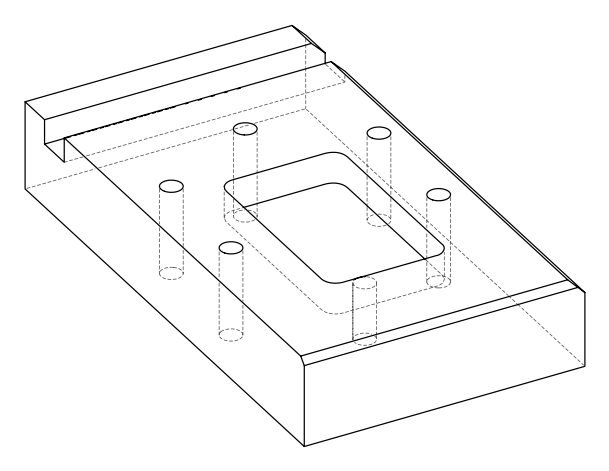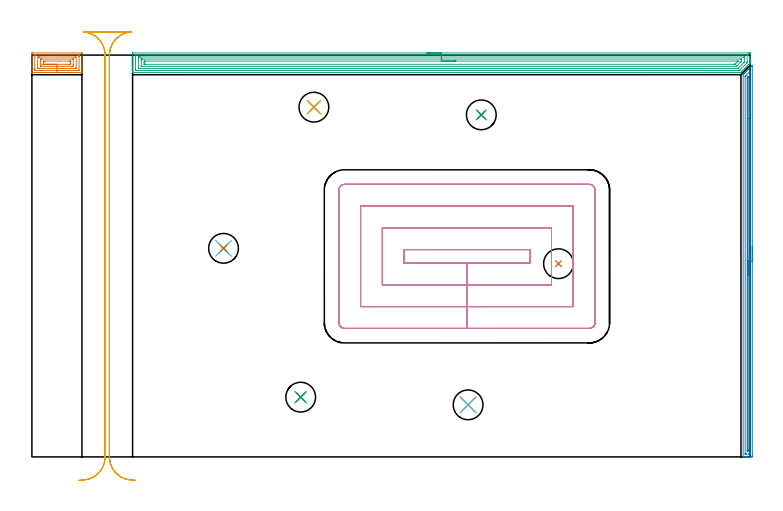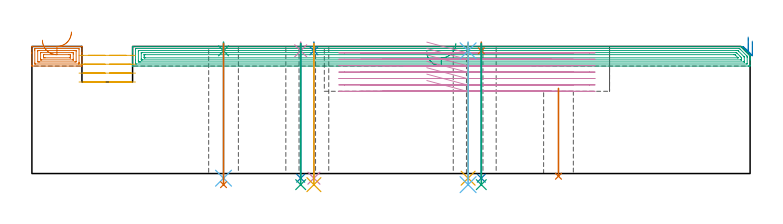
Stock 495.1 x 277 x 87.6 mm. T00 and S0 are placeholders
(PLAN: 21 operations, 14 tool changes, 57.5 min)
(1 AREA_MILL | FG_CHAMFER_SURFACE | UGT0205_001 | 1.66 min | 3774 mm3)
(2 AREA_MILL_1 | FG_CHAMFER_SURFACE_1 | UGT0205_001 | 6.57 min | 5433 mm3)
(3 AREA_MILL_2 | FG_CHAMFER_SURFACE_2 | UGT0205_001 | 17.25 min | 39258 mm3)
(4 MILL_RECTANGULAR_POCKET | POCKET_RECTANGULAR_STRAIGHT | UGT0201_094 | Follow Part, ap 5, ae 75% | 22.21 min | 719678 mm3)
(5 MILL_RECTANGULAR_SLOT | SLOT_RECTANGULAR | UGT0201_004 | Follow Part, ap 8, ae 75% | 5.55 min | 235591 mm3)
(6 SPOT_DRILL | STEP1HOLE | NXT0321_9005460120000 | 0.05 min | 224 mm3)
(7 SPOT_DRILL_1 | STEP1HOLE_2 | NXT0321_9005460120000 | 0.05 min | 190 mm3)
(8 SPOT_DRILL_2 | STEP1HOLE_3 | NXT0321_9005460120000 | 0.05 min | 194 mm3)
(9 SPOT_DRILL_3 | STEP1HOLE_4 | NXT0321_9005460120000 | 0.05 min | 196 mm3)
(10 SPOT_DRILL_4 | STEP1HOLE_5 | NXT0321_9005460120000 | 0.05 min | 183 mm3)
(11 DRILL_THROUGH_HOLE_INTO_CENTER | STEP1HOLE | NXT0301_065 | 0.37 min | 5839 mm3)
(12 DRILL_TO_ENLARGE_THROUGH_HOLE | STEP1HOLE | UGT0301_050 | 0.39 min | 22802 mm3)
(13 INDEXABLE_INSERT_DRILL_THROUGH_HOLE_FROM_SOLID | STEP1HOLE_1 | NXT0302_012 | 0.25 min | 18676 mm3)
(14 DRILL_THROUGH_HOLE_INTO_CENTER_1 | STEP1HOLE_2 | NXT0301_065 | 0.37 min | 5929 mm3)
(15 DRILL_TO_ENLARGE_THROUGH_HOLE_1 | STEP1HOLE_2 | UGT0301_050 | 0.39 min | 22753 mm3)
(16 DRILL_THROUGH_HOLE_INTO_CENTER_2 | STEP1HOLE_3 | NXT0301_065 | 0.37 min | 5883 mm3)
(17 DRILL_TO_ENLARGE_THROUGH_HOLE_2 | STEP1HOLE_3 | UGT0301_050 | 0.39 min | 22786 mm3)
(18 DRILL_THROUGH_HOLE_INTO_CENTER_3 | STEP1HOLE_4 | NXT0301_065 | 0.37 min | 5897 mm3)
(19 DRILL_TO_ENLARGE_THROUGH_HOLE_3 | STEP1HOLE_4 | UGT0301_050 | 0.39 min | 22797 mm3)
(20 DRILL_THROUGH_HOLE_INTO_CENTER_4 | STEP1HOLE_5 | NXT0301_065 | 0.37 min | 5901 mm3)
(21 DRILL_TO_ENLARGE_THROUGH_HOLE_4 | STEP1HOLE_5 | UGT0301_050 | 0.39 min | 22763 mm3)
(TOOL UGT0205_001 | Chamfer Mill 20 x 3 x 45 deg. | D20 FL50 Z2)
(TOOL UGT0201_094 | End mill 20 mm | D20 FL38 Z4)
(TOOL UGT0201_004 | End Mill 32 mm | D32 FL53 Z6)
(TOOL NXT0321_9005460120000 | NC Spot Drill, 142deg, 12mm, Carbide, Uncoated | D12 PA142 FL30 Z2)
(TOOL NXT0301_065 | Carbide Drill 9.4mm [860.1-0940-075A1-MM 2214] | D9.4 PA140 FL98 Z2)
(TOOL UGT0301_050 | Twist Drill 20.5 mm | D20.5 PA118 FL145 Z2)
(TOOL NXT0302_012 | Index. Insert Drill 20.5mm [880-D2050L25-03] | D20.5 PA176 FL62 Z2)
(OP 1 AREA_MILL)
G17 G21 G94 G90
T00 M6
G54
G17 G0 G90 X27.25 Y265. S1061 M3
G43 Z97.6 H0
G94 G1 X27.212 Z96.728 F250.
X27.098 Z95.863
X26.909 Z95.012
X26.647 Z94.18
X26.313 Z93.374
X25.91 Z92.6
X25.442 Z91.864
X24.91 Z91.172
X24.321 Z90.529
X23.678 Z89.94
X22.986 Z89.408
X22.25 Z88.94
X21.476 Z88.537
X20.67 Z88.203
X19.838 Z87.941
X18.986 Z87.752
X18.122 Z87.638
X17.25 Z87.6
X0.032
X0.007 Y265.005 Z87.592
X0.005 Y265.006 Z87.591
X0. Y265.076 Z87.522
Y269.151 Z83.448
Y269.975 Z82.618
Y277.963 Z74.633
X0.004 Y278.379 Z74.217
X0.01 Y278.491 Z74.105
X0.123 Y278.498 Z74.098
X0.473 Y278.5 Z74.1
X34.027
X34.381 Y278.494 Z74.102
X34.49 Y278.491 Z74.105
X34.5 Y278.375 Z74.22
Y269.975 Z82.618
Y269.151 Z83.448
Y265.077 Z87.522
X34.495 Y265.006 Z87.591
X34.493 Y265.005 Z87.592
X34.469 Y265. Z87.6
X17.25
Y266.414 Z86.186
X2.239 Y266.415 Z86.185
X2.01 Y266.425 Z86.175
X2.003 Y266.662 Z85.938
X2. Y267.312 Z85.288
Y267.552 Z85.048
X2.001 Y276.427 Z76.173
X2.01 Y277.075 Z75.525
X2.229 Y277.085 Z75.515
X2.239 Y277.086 Z75.514
X32.261 Y277.085 Z75.515
X32.49 Y277.075 Z75.525
X32.497 Y276.838 Z75.762
X32.5 Y276.188 Z76.412
Y275.948 Z76.652
X32.499 Y267.073 Z85.527
X32.49 Y266.425 Z86.175
X32.271 Y266.415 Z86.185
X32.261 Y266.414 Z86.186
X17.25
Y267.828 Z84.772
X4.888 Y267.829 Z84.771
X4.372 Y267.831 Z84.769
X4.005 Y267.835 Z84.765
X4. Y268.2 Z84.4
Y268.205 Z84.395
Y275.3 Z77.3
X4.005 Y275.665 Z76.935
X4.52 Y275.67 Z76.93
X4.888 Y275.671 Z76.929
X5.402 Y275.672 Z76.928
X29.612 Y275.671 Z76.929
X30.128 Y275.669 Z76.931
X30.495 Y275.665 Z76.935
X30.5 Y275.3 Z77.3
Y268.2 Z84.4
X30.495 Y267.835 Z84.765
X29.98 Y267.83 Z84.77
X29.612 Y267.829 Z84.771
X29.098 Y267.828 Z84.772
X17.25
Y269.243 Z83.357
X6.227
X6.09 Y269.244 Z83.356
X6.023 Y269.247 Z83.353
X6.013 Y269.249 Z83.351
X6.009 Y269.256 Z83.344
X6.005 Y269.282 Z83.318
X6. Y269.744 Z82.856
Y273.295 Z79.305
X6.002 Y273.525 Z79.075
X6.008 Y274.174 Z78.426
X6.025 Y274.251 Z78.349
X6.108 Y274.253 Z78.347
X6.29 Y274.255 Z78.345
X6.654 Y274.257 Z78.343
X6.809
X28.273
X28.41 Y274.256 Z78.344
X28.477 Y274.253 Z78.347
X28.487 Y274.251 Z78.349
X28.491 Y274.244 Z78.356
X28.495 Y274.218 Z78.382
X28.5 Y273.756 Z78.844
Y270.205 Z82.395
X28.498 Y269.975 Z82.625
X28.492 Y269.326 Z83.274
X28.475 Y269.249 Z83.351
X28.392 Y269.247 Z83.353
X28.21 Y269.245 Z83.355
X27.846 Y269.243 Z83.357
X27.691
X17.25
Y270.657 Z81.943
X8.215
X8.079 Y270.659 Z81.941
X8.03 Y270.661 Z81.939
X8.01 Y270.664 Z81.936
X8.008 Y270.672 Z81.928
X8.004 Y270.722 Z81.878
X8.001 Y270.862 Z81.738
X8. Y271.285 Z81.315
X8.001 Y271.75 Z80.85
X8.002 Y272.17 Z80.43
X8.01 Y272.638 Z79.962
X8.021 Y272.836 Z79.764
X8.218 Y272.84 Z79.76
X8.42 Y272.842 Z79.758
X9.099 Y272.843 Z79.757
X26.285
X26.421 Y272.841 Z79.759
X26.47 Y272.839 Z79.761
X26.49 Y272.836 Z79.764
X26.492 Y272.828 Z79.772
X26.496 Y272.778 Z79.822
X26.499 Y272.638 Z79.962
X26.5 Y272.215 Z80.385
X26.499 Y271.75 Z80.85
X26.498 Y271.33 Z81.27
X26.49 Y270.862 Z81.738
X26.479 Y270.664 Z81.936
X26.282 Y270.66 Z81.94
X26.08 Y270.658 Z81.942
X25.401 Y270.657 Z81.943
X17.25
X16.378 Z81.981
X15.514 Z82.095
X14.662 Z82.284
X13.83 Z82.546
X13.024 Z82.88
X12.25 Z83.283
X11.514 Z83.752
X10.822 Z84.283
X10.179 Z84.872
X9.59 Z85.515
X9.058 Z86.207
X8.59 Z86.943
X8.187 Z87.717
X7.853 Z88.523
X7.591 Z89.355
X7.402 Z90.207
X7.288 Z91.072
X7.25 Z91.943
G0 Z97.6
M5
M2
(OP 2 AREA_MILL_1)
G17 G21 G94 G90
T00 M6
G54
G17 G0 G90 X496.6 Y144.9 S1061 M3
G43 Z97.6 H0
Z91.3
G94 G1 Y144.862 Z90.428 F250.
Y144.748 Z89.563
Y144.559 Z88.712
Y144.297 Z87.88
Y143.963 Z87.074
Y143.56 Z86.3
Y143.092 Z85.564
Y142.56 Z84.872
Y141.971 Z84.229
Y141.328 Z83.64
Y140.636 Z83.108
Y139.9 Z82.64
Y139.126 Z82.237
Y138.32 Z81.903
Y137.488 Z81.641
Y136.636 Z81.452
Y135.772 Z81.338
Y134.9 Z81.3
Y0.996
X496.599 Y0.604 Z81.301
X496.594 Y0.11 Z81.303
X496.591 Y0.009 Z81.305
X496.104 Y0. Z81.792
X493.45 Z84.444
X492.878 Z85.019
X492.565 Z85.331
X491.993 Z85.903
X491.681 Z86.214
X491.071 Z86.828
X490.65 Z87.249
X490.319 Z87.572
X490.302 Y0.008 Z87.588
X490.3 Y0.158 Z87.6
Y263.396
X490.304 Y263.495 Z87.589
X490.314 Y263.51 Z87.58
X490.468 Y263.668 Z87.431
X490.642 Y263.842 Z87.257
X490.796 Y263.998 Z87.101
X491.234 Y264.434 Z86.666
X491.534 Y264.735 Z86.365
X491.681 Y264.882 Z86.216
X491.831 Y265.032 Z86.067
X492.123 Y265.323 Z85.777
X492.426 Y265.627 Z85.472
X492.565 Y265.767 Z85.331
X492.967 Y266.167 Z84.933
X493.05 Y266.251 Z84.849
X493.318 Y266.519 Z84.58
X493.45 Y266.652 Z84.446
X493.829 Y267.03 Z84.07
X493.958 Y267.159 Z83.941
X494.211 Y267.412 Z83.688
X494.335 Y267.536 Z83.562
X494.692 Y267.892 Z83.208
X494.866 Y268.067 Z83.033
X495.103 Y268.304 Z82.795
X495.219 Y268.421 Z82.677
X495.554 Y268.754 Z82.345
X495.774 Y268.975 Z82.125
X495.995 Y269.196 Z81.903
X496.104 Y269.306 Z81.792
X496.546 Y269.747 Z81.353
X496.592 Y269.791 Z81.307
X496.597 Z81.302
X496.6 Z81.3
Y134.9
X495.186 Z82.714
Y2.388
X495.184 Y2.174 Z82.716
X495.181 Y2.067 Z82.719
X495.179 Y2.022 Z82.721
X495.104 Y2.01 Z82.796
X494.717 Y2.002 Z83.183
X494.335 Y2.001 Z83.565
X493.835 Y2. Z84.065
X492.565 Z85.335
X492.065 Y2.001 Z85.835
X491.836 Y2.005 Z86.064
X491.733 Y2.01 Z86.167
X491.721 Y2.012 Z86.179
X491.719 Y2.028 Z86.181
X491.716 Y2.074 Z86.184
X491.715 Y2.167 Z86.185
X491.714 Y2.355 Z86.186
X491.715 Y262.272 Z86.185
X491.716 Y262.379 Z86.184
X491.718 Y262.432 Z86.182
X491.721 Y262.455 Z86.179
X491.734 Y262.472 Z86.166
X491.941 Y262.687 Z85.959
X492.2 Y262.95 Z85.7
X494.963 Y265.713 Z82.937
X495.05 Y265.798 Z82.85
X495.14 Y265.882 Z82.76
X495.169 Y265.908 Z82.731
X495.184 Y265.663 Z82.716
X495.185 Y265.627 Z82.715
Y265.568
X495.186 Y134.9 Z82.714
X493.772 Z84.128
X493.771 Y5.065 Z84.129
Y4.742
X493.766 Y4.173 Z84.134
X493.765 Y4.02 Z84.135
X493.615 Y4.007 Z84.285
X493.45 Y4.003 Z84.45
X493.278 Y4.005 Z84.622
X493.165 Y4.01 Z84.735
X493.134 Y4.013 Z84.766
X493.133 Y4.027 Z84.767
X493.131 Y4.065 Z84.769
X493.129 Y4.173 Z84.771
Y260.597
X493.131 Y261.165 Z84.769
X493.133 Y261.327 Z84.767
X493.135 Y261.405 Z84.765
X493.164 Y261.454 Z84.736
X493.45 Y261.748 Z84.45
X493.603 Y261.903 Z84.297
X493.758 Y262.058 Z84.142
X493.762 Z84.138
X493.765 Z84.135
X493.769 Y261.85 Z84.131
X493.771 Y261.734 Z84.129
X493.772 Y233.291 Z84.128
Y134.9
Y134.028 Z84.166
Y133.164 Z84.28
Y132.312 Z84.469
Y131.48 Z84.731
Y130.674 Z85.065
Y129.9 Z85.468
Y129.164 Z85.937
Y128.472 Z86.468
Y127.829 Z87.057
Y127.24 Z87.701
Y126.708 Z88.393
Y126.24 Z89.128
Y125.837 Z89.902
Y125.503 Z90.708
Y125.241 Z91.54
Y125.052 Z92.392
Y124.938 Z93.257
Y124.9 Z94.128
G0 Z97.6
M5
M2
(OP 3 AREA_MILL_2)
G17 G21 G94 G90
T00 M6
G54
G17 G0 G90 X272.25 Y278.5 S1061 M3
G43 Z97.6 H0
Z84.1
G94 G1 X272.288 Z83.228 F250.
X272.402 Z82.363
X272.591 Z81.512
X272.853 Z80.68
X273.187 Z79.874
X273.59 Z79.1
X274.059 Z78.364
X274.59 Z77.672
X275.179 Z77.029
X275.822 Z76.439
X276.514 Z75.908
X277.25 Z75.44
X278.024 Z75.037
X278.83 Z74.703
X279.662 Z74.441
X280.514 Z74.252
X281.379 Z74.138
X282.25 Z74.1
X493.938
X494.479 Y278.498 Z74.102
X495.013 Y278.494 Z74.104
X495.092 Y278.492 Z74.106
X495.1 Y277.963 Z74.634
Y274.413 Z78.182
Y273.872 Z78.725
Y273.525 Z79.071
Y272.984 Z79.612
Y272.638 Z79.957
Y271.674 Z80.925
X495.096 Y271.306 Z81.293
X495.094 Y271.301 Z81.298
X495.074 Y271.275 Z81.323
X495.009 Y271.208 Z81.391
X494.776 Y270.975 Z81.622
X494.664 Y270.862 Z81.735
X494.479 Y270.679 Z81.921
X494.329 Y270.529 Z82.07
X494.22 Y270.419 Z82.179
X494.181 Y270.38 Z82.218
X493.459 Y269.659 Z82.94
X493.332 Y269.531 Z83.066
X493.287 Y269.486 Z83.112
X492.59 Y268.79 Z83.81
X492.445 Y268.644 Z83.953
X492.394 Y268.593 Z84.005
X491.72 Y267.92 Z84.68
X491.557 Y267.756 Z84.841
X491.5 Y267.699 Z84.899
X490.85 Y267.05 Z85.55
X490.67 Y266.868 Z85.728
X489.98 Y266.18 Z86.42
X489.783 Y265.981 Z86.616
X489.111 Y265.311 Z87.289
X488.83 Y265.033 Z87.561
X488.795 Y265.004 Z87.589
X488.671 Y265. Z87.6
X69.575
X69.41 Y265.003 Z87.588
X69.408 Y265.035 Z87.557
X69.4 Y265.42 Z87.18
Y265.731 Z86.869
Y266.425 Z86.17
Y267.659 Z84.938
Y268.2 Z84.395
Y268.817 Z83.778
Y277.963 Z74.634
X69.403 Y278.236 Z74.361
X69.41 Y278.492 Z74.106
X69.668 Y278.499 Z74.099
X282.25 Y278.5 Z74.1
Y277.086 Z75.514
X492.691
X493.09 Y277.075 Z75.525
X493.099 Y276.671 Z75.929
X493.1 Y272.638 Z79.962
X493.099 Y272.233 Z80.367
X493.09 Y271.75 Z80.85
X492.895 Y271.548 Z81.052
X492.691 Y271.341 Z81.259
X488.223 Y266.873 Z85.727
X487.997 Y266.65 Z85.95
X487.763 Y266.425 Z86.175
X487.34 Y266.414 Z86.186
X487.33
X71.809
X71.41 Y266.425 Z86.175
X71.401 Y266.829 Z85.771
X71.4 Y274.413 Z78.187
Y276.188 Z76.412
X71.401 Y276.593 Z76.007
X71.41 Y277.075 Z75.525
X71.798 Y277.086 Z75.514
X71.809
X282.25
Y275.672 Z76.928
X490.904 Y275.671 Z76.929
X491.029 Y275.669 Z76.931
X491.073 Y275.667 Z76.933
X491.09 Y275.665 Z76.935
X491.093 Y275.624 Z76.976
X491.097 Y275.495 Z77.105
X491.099 Y275.3 Z77.3
X491.1 Y275.106 Z77.494
X491.099 Y272.445 Z80.155
X491.091 Y272.249 Z80.351
X491.088 Y272.199 Z80.401
X491.072 Y272.179 Z80.421
X491.029 Y272.132 Z80.468
X490.904 Y272.004 Z80.596
X487.215 Y268.314 Z84.286
X487.098 Y268.2 Z84.4
X486.764 Y267.874 Z84.726
X486.712 Y267.835 Z84.765
X486.623 Y267.833 Z84.767
X486.436 Y267.831 Z84.769
X485.916 Y267.829 Z84.771
X485.543
X73.596
X73.471 Y267.831 Z84.769
X73.427 Y267.833 Z84.767
X73.41 Y267.835 Z84.765
X73.407 Y267.876 Z84.724
X73.403 Y268.005 Z84.595
X73.401 Y268.2 Z84.4
X73.4 Y268.394 Z84.206
Y274.607 Z77.993
X73.403 Y275.3 Z77.3
X73.406 Y275.489 Z77.111
X73.419 Y275.665 Z76.935
X73.596 Y275.667 Z76.933
X74.117 Y275.67 Z76.93
X74.489 Y275.671 Z76.929
X75.009 Y275.672 Z76.928
X282.25
Y274.257 Z78.343
X488.38
X489.003 Y274.254 Z78.346
X489.074 Y274.252 Z78.348
X489.09 Y274.251 Z78.349
X489.093 Y274.23 Z78.37
X489.096 Y274.178 Z78.422
X489.099 Y273.966 Z78.634
X489.1 Y273.542 Z79.058
X489.093 Y272.661 Z79.939
X489.078 Y272.638 Z79.962
X488.656 Y272.208 Z80.392
X488.223 Y271.772 Z80.828
X486.436 Y269.985 Z82.615
X485.985 Y269.536 Z83.064
X485.834 Y269.389 Z83.211
X485.713 Y269.274 Z83.326
X485.677 Y269.249 Z83.351
X485.634 Y269.247 Z83.353
X485.543 Y269.245 Z83.355
X485.386 Y269.243 Z83.357
X76.12
X75.497 Y269.246 Z83.354
X75.426 Y269.248 Z83.352
X75.41 Y269.249 Z83.351
X75.407 Y269.27 Z83.33
X75.404 Y269.322 Z83.278
X75.401 Y269.534 Z83.066
X75.4 Y269.958 Z82.642
Y273.508 Z79.092
X75.402 Y273.96 Z78.64
X75.405 Y274.178 Z78.422
X75.409 Y274.232 Z78.368
X75.412 Y274.251 Z78.349
X75.435 Y274.252 Z78.348
X75.542 Y274.255 Z78.345
X76.277 Y274.257 Z78.343
X76.433
X282.25
Y272.843 Z79.757
X486.436
X486.643 Y272.842 Z79.758
X486.781 Y272.839 Z79.761
X486.816 Y272.837 Z79.763
X486.798 Y272.808 Z79.792
X486.736 Y272.74 Z79.86
X486.639 Y272.638 Z79.962
X485.202 Y271.201 Z81.399
X484.861 Y270.862 Z81.738
X484.753 Y270.759 Z81.841
X484.649 Y270.664 Z81.936
X483.961 Y270.658 Z81.942
X483.755 Y270.657 Z81.943
X78.064
X77.857 Y270.659 Z81.941
X77.444 Y270.664 Z81.936
X77.409 Y270.667 Z81.933
X77.406 Y270.679 Z81.921
X77.402 Y270.71 Z81.89
X77.4 Y270.768 Z81.832
Y270.862 Z81.738
Y271.522 Z81.078
Y272.409 Z80.191
X77.403 Y272.638 Z79.962
X77.408 Y272.802 Z79.798
X77.411 Y272.836 Z79.764
X77.512 Y272.839 Z79.761
X77.65 Y272.842 Z79.758
X77.857 Y272.843 Z79.757
X78.064
X282.25
X283.122 Z79.795
X283.987 Z79.909
X284.838 Z80.098
X285.67 Z80.36
X286.476 Z80.694
X287.25 Z81.097
X287.986 Z81.565
X288.678 Z82.096
X289.321 Z82.686
X289.911 Z83.329
X290.442 Z84.021
X290.91 Z84.757
X291.313 Z85.531
X291.647 Z86.337
X291.909 Z87.169
X292.098 Z88.02
X292.212 Z88.885
X292.25 Z89.757
G0 Z97.6
M5
M2
(OP 4 MILL_RECTANGULAR_POCKET)
G17 G21 G94 G90
T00 M6
G54
G17 G0 G90 X272.23 Y133.6 S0 M3
G43 Z97.6 H0
Z90.6
G94 G1 X299.9 Z83.186 F250.
X343.2 F500.
Y142.9
X256.6
Y133.6
X299.9
Y118.6
X358.2
Y157.9
X241.6
Y118.6
X299.9
Y103.6
X373.2
Y172.9
X226.6
Y103.6
X299.9
Y88.6
X384.3
G3 X388.2 Y92.5 R3.9
G1 Y184.
G3 X384.3 Y187.9 R3.9
G1 X215.5
G3 X211.6 Y184. R3.9
G1 Y92.5
G3 X215.5 Y88.6 R3.9
G1 X299.9
X300.9
G0 X272.23 Y133.6 Z86.186
G1 X299.9 Z78.771 F250.
X343.2 F500.
Y142.9
X256.6
Y133.6
X299.9
Y118.6
X358.2
Y157.9
X241.6
Y118.6
X299.9
Y103.6
X373.2
Y172.9
X226.6
Y103.6
X299.9
Y88.6
X384.3
G3 X388.2 Y92.5 R3.9
G1 Y184.
G3 X384.3 Y187.9 R3.9
G1 X215.5
G3 X211.6 Y184. R3.9
G1 Y92.5
G3 X215.5 Y88.6 R3.9
G1 X299.9
X300.9
G0 X272.23 Y133.6 Z81.771
G1 X299.9 Z74.357 F250.
X343.2 F500.
Y142.9
X256.6
Y133.6
X299.9
Y118.6
X358.2
Y157.9
X241.6
Y118.6
X299.9
Y103.6
X373.2
Y172.9
X226.6
Y103.6
X299.9
Y88.6
X384.3
G3 X388.2 Y92.5 R3.9
G1 Y184.
G3 X384.3 Y187.9 R3.9
G1 X215.5
G3 X211.6 Y184. R3.9
G1 Y92.5
G3 X215.5 Y88.6 R3.9
G1 X299.9
X300.9
G0 X272.23 Y133.6 Z77.357
G1 X299.9 Z69.943 F250.
X343.2 F500.
Y142.9
X256.6
Y133.6
X299.9
Y118.6
X358.2
Y157.9
X241.6
Y118.6
X299.9
Y103.6
X373.2
Y172.9
X226.6
Y103.6
X299.9
Y88.6
X384.3
G3 X388.2 Y92.5 R3.9
G1 Y184.
G3 X384.3 Y187.9 R3.9
G1 X215.5
G3 X211.6 Y184. R3.9
G1 Y92.5
G3 X215.5 Y88.6 R3.9
G1 X299.9
X300.9
G0 X272.23 Y133.6 Z72.943
G1 X299.9 Z65.529 F250.
X343.2 F500.
Y142.9
X256.6
Y133.6
X299.9
Y118.6
X358.2
Y157.9
X241.6
Y118.6
X299.9
Y103.6
X373.2
Y172.9
X226.6
Y103.6
X299.9
Y88.6
X384.3
G3 X388.2 Y92.5 R3.9
G1 Y184.
G3 X384.3 Y187.9 R3.9
G1 X215.5
G3 X211.6 Y184. R3.9
G1 Y92.5
G3 X215.5 Y88.6 R3.9
G1 X299.9
X300.9
G0 X272.23 Y133.6 Z68.529
G1 X299.9 Z61.114 F250.
X343.2 F500.
Y142.9
X256.6
Y133.6
X299.9
Y118.6
X358.2
Y157.9
X241.6
Y118.6
X299.9
Y103.6
X373.2
Y172.9
X226.6
Y103.6
X299.9
Y88.6
X384.3
G3 X388.2 Y92.5 R3.9
G1 Y184.
G3 X384.3 Y187.9 R3.9
G1 X215.5
G3 X211.6 Y184. R3.9
G1 Y92.5
G3 X215.5 Y88.6 R3.9
G1 X299.9
X300.9
G0 X272.23 Y133.6 Z64.114
G1 X299.9 Z56.7 F250.
X343.2 F500.
Y142.9
X256.6
Y133.6
X299.9
Y118.6
X358.2
Y157.9
X241.6
Y118.6
X299.9
Y103.6
X373.2
Y172.9
X226.6
Y103.6
X299.9
Y88.6
X384.3
G3 X388.2 Y92.5 R3.9
G1 Y184.
G3 X384.3 Y187.9 R3.9
G1 X215.5
G3 X211.6 Y184. R3.9
G1 Y92.5
G3 X215.5 Y88.6 R3.9
G1 X299.9
X300.9
G0 Z97.6
M5
M2
(OP 5 MILL_RECTANGULAR_SLOT)
G17 G21 G94 G90
T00 M6
G54
G17 G0 G90 X71.415 Y-16.154 S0 M3
G43 Z97.6 H0
Z81.475
G94 G1 X68.421 Y-15.97 F250.
G2 X53.4 Y0. R16. F500.
G1 Y277.
G2 X64.958 Y292.371 R16.
G1 X64.966 Y292.4
G3 X60.625 Y293. R16.
G1 X43.239
G3 X38.916 Y292.405 R16.
G1 X38.924 Y292.376
G2 X50.5 Y277. R16.
G1 Y0.
G2 X35.479 Y-15.97 R16.
G1 X32.485 Y-16.154 F250.
G0 X71.415 Z75.35
G1 X68.421 Y-15.97
G2 X53.4 Y0. R16. F500.
G1 Y277.
G2 X68. Y292.939 R16.
G1 X68.002 Y292.969
G3 X67. Y293. R16.
G1 X36.929
G3 X35.91 Y292.968 R16.
G1 X35.912 Y292.938
G2 X50.5 Y277. R16.
G1 Y0.
G2 X35.479 Y-15.97 R16.
G1 X32.485 Y-16.154 F250.
G0 X71.415 Z69.225
G1 X68.421 Y-15.97
G2 X53.4 Y0. R16. F500.
G1 Y277.
G2 X68.421 Y292.97 R16.
G1 Y293.
X35.479
Y292.97
G2 X50.5 Y277. R16.
G1 Y0.
G2 X35.479 Y-15.97 R16.
G1 X32.485 Y-16.154 F250.
G0 X71.415 Z63.1
G1 X68.421 Y-15.97
G2 X53.4 Y0. R16. F500.
G1 Y277.
G2 X68.421 Y292.97 R16.
G1 Y293.
X35.479
Y292.97
G2 X50.5 Y277. R16.
G1 Y0.
G2 X35.479 Y-15.97 R16.
G1 X32.485 Y-16.154 F250.
G0 Z97.6
M5
M2
(OP 6 SPOT_DRILL)
G17 G21 G94 G90
T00 M6
G54
G17 G0 G90 X300.7 Y35.9 S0 M3
G43 Z97.6 H0
G94 G81 G98 Z84.6 F250. R90.6
G80
M5
M2
(OP 7 SPOT_DRILL_1)
G17 G21 G94 G90
T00 M6
G54
G17 G0 G90 X309.8 Y235.8 S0 M3
G43 Z97.6 H0
G94 G81 G98 Z84.6 F250. R90.6
G80
M5
M2
(OP 8 SPOT_DRILL_2)
G17 G21 G94 G90
T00 M6
G54
G17 G0 G90 X194.4 Y241.1 S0 M3
G43 Z97.6 H0
G94 G81 G98 Z84.6 F250. R90.6
G80
M5
M2
(OP 9 SPOT_DRILL_3)
G17 G21 G94 G90
T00 M6
G54
G17 G0 G90 X132.1 Y143.8 S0 M3
G43 Z97.6 H0
G94 G81 G98 Z84.6 F250. R90.6
G80
M5
M2
(OP 10 SPOT_DRILL_4)
G17 G21 G94 G90
T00 M6
G54
G17 G0 G90 X185.3 Y41.2 S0 M3
G43 Z97.6 H0
G94 G81 G98 Z84.6 F250. R90.6
G80
M5
M2
(OP 11 DRILL_THROUGH_HOLE_INTO_CENTER)
G17 G21 G94 G90
T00 M6
G54
G17 G0 G90 X300.7 Y35.9 S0 M3
G43 Z97.6 H1
G94 G73 G98 Z-3.211 F250. Q9.081 R89.6
G80
M5
M2
(OP 12 DRILL_TO_ENLARGE_THROUGH_HOLE)
G17 G21 G94 G90
T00 M6
G54
G17 G0 G90 X300.7 Y35.9 S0 M3
G43 Z97.6 H0
G94 G73 G98 Z-7.659 F250. Q19.052 R89.6
G80
M5
M2
(OP 13 INDEXABLE_INSERT_DRILL_THROUGH_HOLE_FROM_SOLID)
G17 G21 G94 G90
T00 M6
G54
G17 G0 G90 X363. Y133.2 S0 M3
G43 Z97.6 H1
G94 G81 G98 Z-1.858 F250. R58.7
G80
M5
M2
(OP 14 DRILL_THROUGH_HOLE_INTO_CENTER_1)
G17 G21 G94 G90
T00 M6
G54
G17 G0 G90 X309.8 Y235.8 S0 M3
G43 Z97.6 H1
G94 G73 G98 Z-3.211 F250. Q9.081 R89.6
G80
M5
M2
(OP 15 DRILL_TO_ENLARGE_THROUGH_HOLE_1)
G17 G21 G94 G90
T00 M6
G54
G17 G0 G90 X309.8 Y235.8 S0 M3
G43 Z97.6 H0
G94 G73 G98 Z-7.659 F250. Q19.052 R89.6
G80
M5
M2
(OP 16 DRILL_THROUGH_HOLE_INTO_CENTER_2)
G17 G21 G94 G90
T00 M6
G54
G17 G0 G90 X194.4 Y241.1 S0 M3
G43 Z97.6 H1
G94 G73 G98 Z-3.211 F250. Q9.081 R89.6
G80
M5
M2
(OP 17 DRILL_TO_ENLARGE_THROUGH_HOLE_2)
G17 G21 G94 G90
T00 M6
G54
G17 G0 G90 X194.4 Y241.1 S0 M3
G43 Z97.6 H0
G94 G73 G98 Z-7.659 F250. Q19.052 R89.6
G80
M5
M2
(OP 18 DRILL_THROUGH_HOLE_INTO_CENTER_3)
G17 G21 G94 G90
T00 M6
G54
G17 G0 G90 X132.1 Y143.8 S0 M3
G43 Z97.6 H1
G94 G73 G98 Z-3.211 F250. Q9.081 R89.6
G80
M5
M2
(OP 19 DRILL_TO_ENLARGE_THROUGH_HOLE_3)
G17 G21 G94 G90
T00 M6
G54
G17 G0 G90 X132.1 Y143.8 S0 M3
G43 Z97.6 H0
G94 G73 G98 Z-7.659 F250. Q19.052 R89.6
G80
M5
M2
(OP 20 DRILL_THROUGH_HOLE_INTO_CENTER_4)
G17 G21 G94 G90
T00 M6
G54
G17 G0 G90 X185.3 Y41.2 S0 M3
G43 Z97.6 H1
G94 G73 G98 Z-3.211 F250. Q9.081 R89.6
G80
M5
M2
(OP 21 DRILL_TO_ENLARGE_THROUGH_HOLE_4)
G17 G21 G94 G90
T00 M6
G54
G17 G0 G90 X185.3 Y41.2 S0 M3
G43 Z97.6 H0
G94 G73 G98 Z-7.659 F250. Q19.052 R89.6
G80
M5
M2
